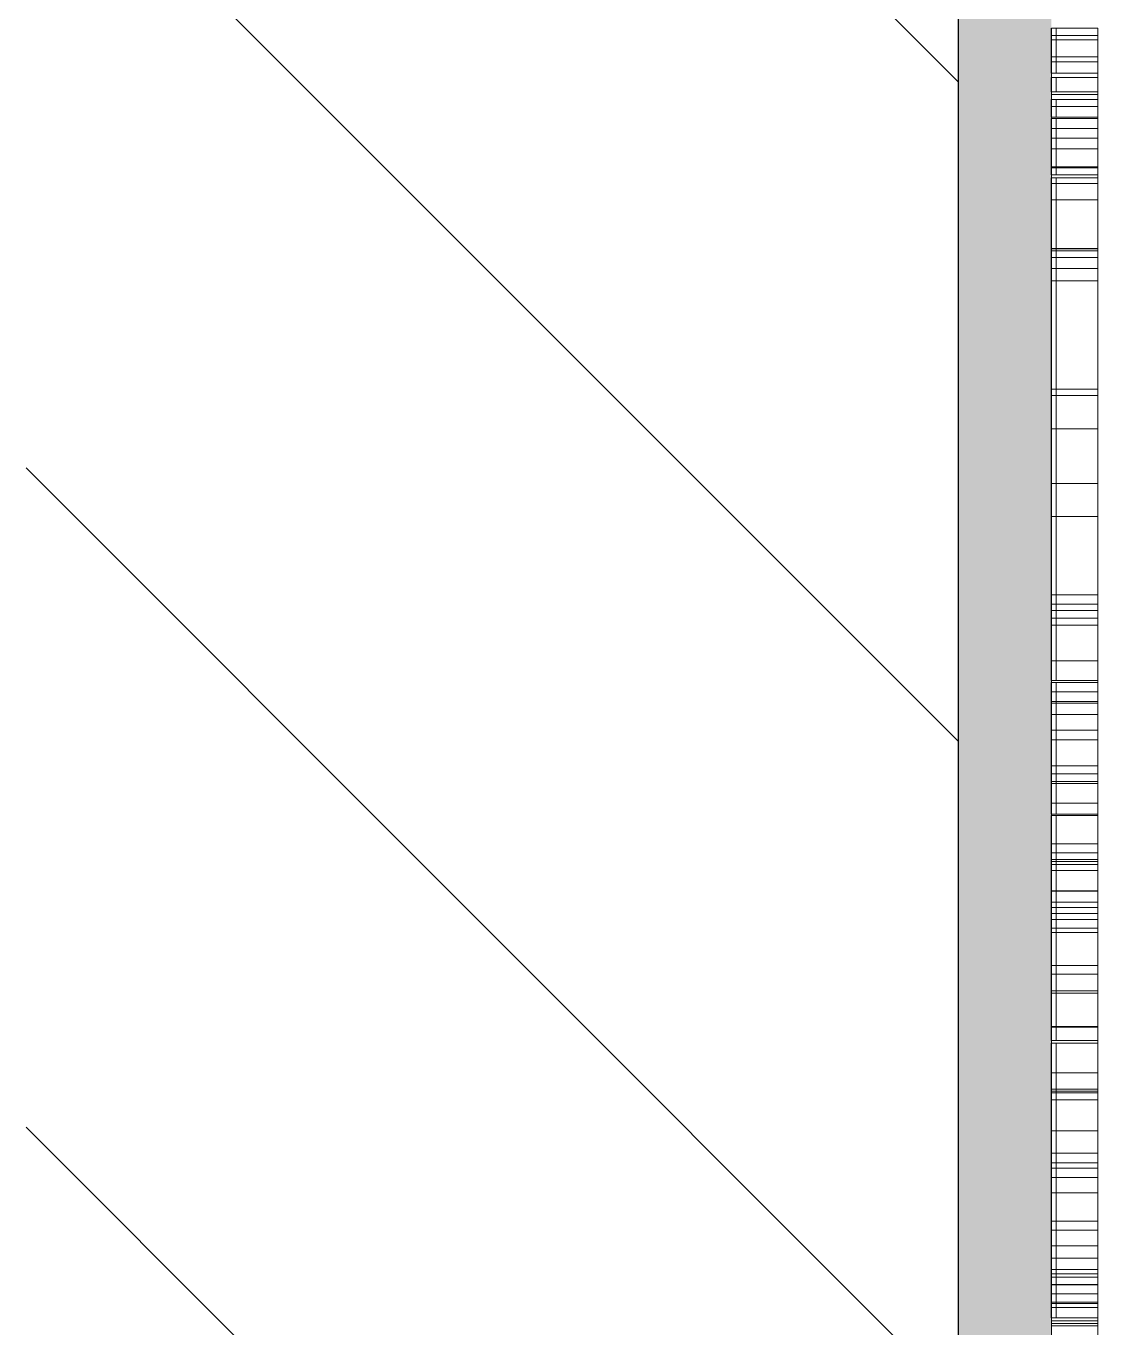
# Model space of a CAD drawing. Header units: millimetres. Extents: x 16345 to 138513, y -2470 to 23828.
# Drawn here: x 30710 to 30940, y 5875.2 to 6154.5 of the extents above; entities that cross this region are included whole.
import ezdxf

# ---------------------------------------------------------------- set-up
doc = ezdxf.new("R2010")
doc.units = ezdxf.units.MM
for name, color, linetype, lineweight, true_color in [('A-WALL-3', 7, 'Continuous', 25, 0x3c3c3c), ('A-WALL-FNSH-1', 7, 'Continuous', 13, 0x3c3c3c), ('I-FURN-1', 7, 'Continuous', 9, 0xf0f0f0)]:
    doc.layers.add(name, color=color, linetype=linetype, lineweight=lineweight, true_color=true_color)
doc.layers.add('I-WALL', color=7, linetype='Continuous', lineweight=9)

# ---------------------------------------------------------------- blocks, each defined once
blk = doc.blocks.new('Надпись в вестибюле_2 - Надпись в вестибюле_2-32623903-План разверток пом_ 2_28_ Этаж 2')
at = {"layer": 'I-FURN-1'}
for p, q in [((-584.18, 0), (-573.38, 0)), ((-573.38, 0), (-558.81, 0)), ((-569.46, 0), (-573.38, 0)), ((-573.38, 0), (-573.38, -10)), ((-572.84, 0), (-571.63, 0)), ((-571.63, 0), (-572.84, 0)), ((-572.84, 0), (-564.51, 0)), ((-564.51, 0), (-572.84, 0)), ((-562.21, 0), (-572.84, 0)), ((-572.84, 0), (-568.58, 0)), ((-572.84, 0), (-572.84, -10)), ((-572.26, 0), (-572.26, -10)), ((-571.63, 0), (-566.49, 0)), ((-568.58, 0), (-571.63, 0)), ((-571.63, 0), (-571.63, -10)), ((-562.9, 0), (-569.46, 0)), ((-569.46, 0), (-569.46, -10)), ((-568.58, 0), (-561.31, 0)), ((-568.58, 0), (-568.58, -10)), ((-564.57, 0), (-568.26, 0)), ((-568.26, 0), (-568.26, -10)), ((-566.49, 0), (-564.57, 0)), ((-566.49, 0), (-566.49, -10)), ((-564.57, 0), (-564.57, -10)), ((-564.51, 0), (-564.51, -10)), ((-564.51, 0), (-564.51, -10)), ((-552.82, 0), (-562.9, 0)), ((-562.9, 0), (-562.9, -10)), ((-562.21, 0), (-562.21, -10)), ((-544.86, 0), (-561.31, 0)), ((-561.31, 0), (-550.88, 0)), ((-561.31, 0), (-561.31, -10)), ((-558.81, 0), (-541.54, 0)), ((-558.81, 0), (-558.81, -10)), ((-556.22, 0), (-531.55, 0)), ((-536.31, 0), (-556.22, 0)), ((-556.22, -10), (-556.22, 0)), ((-539.53, 0), (-552.82, 0)), ((-552.82, 0), (-552.82, -10)), ((-550.88, 0), (-538.38, 0)), ((-550.88, 0), (-550.88, -10)), ((-523.02, 0), (-544.86, 0)), ((-544.86, 0), (-544.86, -10)), ((-541.54, 0), (-522.61, 0)), ((-541.54, 0), (-541.54, -10)), ((-523.35, 0), (-539.53, 0)), ((-539.53, 0), (-539.53, -10)), ((-538.38, 0), (-524.89, 0)), ((-538.38, 0), (-538.38, -10)), ((-531.55, 0), (-536.31, 0)), ((-536.31, 0), (-536.31, -10)), ((-531.55, 0), (-512.71, 0)), ((-519.1, 0), (-531.55, 0)), ((-531.55, 0), (-475.7, 0)), ((-512.71, 0), (-531.55, 0)), ((-531.55, 0), (-531.55, -10)), ((-531.55, 0), (-531.55, -10)), ((-524.89, 0), (-509.17, 0)), ((-524.89, 0), (-524.89, -10)), ((-523.35, 0), (-523.35, -10)), ((-523.02, 0), (-523.02, -10)), ((-501.96, 0), (-522.61, 0)), ((-522.61, 0), (-501.96, 0)), ((-509.31, 0), (-522.61, 0)), ((-522.61, 0), (-522.61, -10)), ((-512.71, 0), (-519.1, 0)), ((-519.1, 0), (-519.1, -10)), ((-512.71, 0), (-496.07, 0)), ((-474.42, 0), (-512.71, 0)), ((-512.71, 0), (-473.31, 0)), ((-473.75, 0), (-512.71, 0)), ((-512.71, -10), (-512.71, 0)), ((-512.71, -10), (-512.71, 0)), ((-512.71, 0), (-512.71, -10)), ((-512.71, 0), (-512.71, -10)), ((-512.18, 0), (-496.07, 0)), ((-497.43, 0), (-512.18, 0)), ((-496.07, 0), (-512.18, 0)), ((-512.18, 0), (-512.18, -10)), ((-497.89, 0), (-509.31, 0)), ((-509.31, 0), (-509.31, -10)), ((-509.17, 0), (-496.07, 0)), ((-509.17, 0), (-509.17, -10)), ((-501.96, 0), (-484.89, 0)), ((-501.96, 0), (-501.96, -10)), ((-483.58, 0), (-501.5, 0)), ((-501.5, 0), (-501.5, -10)), ((-488.97, 0), (-497.89, 0)), ((-497.89, 0), (-497.89, -10)), ((-496.07, 0), (-497.43, 0)), ((-496.07, 0), (-480.09, 0)), ((-488.05, 0), (-496.07, 0)), ((-496.07, 0), (-480.09, 0)), ((-480.09, 0), (-496.07, 0)), ((-496.07, 0), (-496.07, -10)), ((-496.07, 0), (-486.18, 0)), ((-496.07, 0), (-496.07, -10)), ((-482.44, 0), (-488.97, 0)), ((-488.97, 0), (-488.97, -10)), ((-480.09, 0), (-488.05, 0)), ((-488.05, 0), (-488.05, -10)), ((-486.18, 0), (-480.09, 0)), ((-486.18, 0), (-486.18, -10)), ((-484.89, 0), (-471.92, 0)), ((-484.89, 0), (-484.89, -10)), ((-469.94, 0), (-483.58, 0)), ((-483.58, 0), (-483.58, -10)), ((-463.6, 0), (-482.44, 0)), ((-482.44, 0), (-482.44, -10)), ((-480.09, 0), (-463.6, 0)), ((-480.09, -10), (-480.09, 0)), ((-480.03, 0), (-463.91, 0)), ((-477.49, 0), (-480.03, 0)), ((-480.03, 0), (-463.6, 0)), ((-463.91, 0), (-480.03, 0)), ((-480.03, 0), (-480.03, -10)), ((-463.91, 0), (-477.49, 0)), ((-475.7, 0), (-463.6, 0)), ((-475.7, 0), (-475.7, -10)), ((-474.42, 0), (-474.42, -10)), ((-463.6, 0), (-473.75, 0)), ((-473.75, 0), (-473.75, -10)), ((-463.6, 0), (-473.31, 0)), ((-473.31, 0), (-463.6, 0)), ((-473.31, 0), (-473.31, -10)), ((-471.92, 0), (-463.6, 0)), ((-471.92, 0), (-471.92, -10)), ((-463.6, 0), (-469.94, 0)), ((-469.94, 0), (-469.94, -10)), ((-463.91, 0), (-463.91, -10)), ((-463.6, 0), (-461.25, 0)), ((-461.25, 0), (-463.6, 0)), ((-463.6, 0), (-461.25, 0)), ((-461.25, 0), (-463.6, 0)), ((-463.6, 0), (-461.25, 0)), ((-461.25, 0), (-463.6, 0)), ((-463.6, 0), (-461.25, 0)), ((-461.25, 0), (-463.6, 0)), ((-463.6, 0), (-463.6, -10)), ((-461.25, 0), (-446.19, 0)), ((-457.04, 0), (-461.25, 0)), ((-461.25, 0), (-453.19, 0)), ((-447.66, 0), (-461.25, 0)), ((-461.25, 0), (-456.61, 0)), ((-454.92, 0), (-461.25, 0)), ((-461.25, 0), (-461.25, -10)), ((-457.04, 0), (-457.04, -10)), ((-439.78, 0), (-456.61, 0)), ((-456.61, 0), (-445.57, 0)), ((-456.61, 0), (-456.61, -10)), ((-442.21, 0), (-454.92, 0)), ((-454.92, 0), (-454.92, -10)), ((-453.19, 0), (-435.35, 0)), ((-453.19, 0), (-453.19, -10)), ((-437.37, 0), (-447.66, 0)), ((-447.66, 0), (-447.66, -10)), ((-445.57, 0), (-437.37, 0)), ((-445.57, 0), (-439.42, 0)), ((-445.57, 0), (-445.57, -10)), ((-437.37, 0), (-442.21, 0)), ((-442.21, 0), (-442.21, -10)), ((-439.78, 0), (-439.78, -10)), ((-437.37, 0), (-439.42, 0)), ((-439.42, 0), (-437.37, 0)), ((-439.42, 0), (-439.42, -10)), ((-437.37, 0), (-435.35, 0)), ((-435.35, 0), (-437.37, 0)), ((-435.35, 0), (-437.37, 0)), ((-437.37, 0), (-437.37, -10)), ((-435.35, 0), (-327.05, 0)), ((-416.52, 0), (-435.35, 0)), ((-435.35, 0), (-435.35, -10)), ((-435.35, 0), (-435.35, -10)), ((-434.89, 0), (-419.88, 0)), ((-419.88, 0), (-434.89, 0)), ((-434.89, 0), (-423.02, 0)), ((-430.66, 0), (-434.89, 0)), ((-434.89, 0), (-434.89, -10)), ((-421.57, 0), (-430.66, 0)), ((-430.66, 0), (-430.66, -10)), ((-423.02, 0), (-418.54, 0)), ((-423.02, 0), (-423.02, -10)), ((-418.54, 0), (-421.57, 0)), ((-421.57, 0), (-421.57, -10)), ((-419.88, 0), (-419.88, -10)), ((-418.54, 0), (-418.54, -10)), ((-327.05, 0), (-416.52, 0)), ((-416.52, 0), (-331.76, 0)), ((-331.76, 0), (-416.52, 0)), ((-416.52, 0), (-331.76, 0)), ((-331.76, 0), (-416.52, 0)), ((-416.52, 0), (-416.52, -10)), ((-416.52, 0), (-416.52, -10)), ((-416.52, 0), (-416.52, -10)), ((-416.52, 0), (-416.52, -10)), ((-399.76, 0), (-392.64, 0)), ((-392.64, 0), (-399.76, 0)), ((-399.76, 0), (-399.76, -10)), ((-399.76, 0), (-399.76, -10)), ((-392.64, 0), (-342.26, 0)), ((-380.92, 0), (-392.64, 0)), ((-392.64, 0), (-373.8, 0)), ((-372.44, 0), (-392.64, 0)), ((-392.64, 0), (-392.64, -10)), ((-392.64, 0), (-392.64, -10)), ((-380.92, 0), (-346.52, 0)), ((-349.14, 0), (-380.92, 0)), ((-342.7, 0), (-380.92, 0)), ((-380.92, 0), (-342.29, 0)), ((-344.13, 0), (-380.92, 0)), ((-380.92, -10), (-380.92, 0)), ((-380.92, 0), (-380.92, -10)), ((-380.92, -10), (-380.92, 0)), ((-380.92, 0), (-380.92, -10)), ((-373.8, 0), (-331.76, 0)), ((-373.8, 0), (-373.8, -10)), ((-373.8, 0), (-373.8, -10)), ((-331.76, 0), (-372.44, 0)), ((-372.44, 0), (-372.44, -10)), ((-331.76, 0), (-349.14, 0)), ((-349.14, 0), (-349.14, -10)), ((-346.52, 0), (-331.76, 0)), ((-346.52, 0), (-346.52, -10)), ((-331.76, 0), (-344.13, 0)), ((-344.13, 0), (-344.13, -10)), ((-342.7, 0), (-342.7, -10)), ((-342.29, 0), (-342.29, -10)), ((-342.26, 0), (-331.76, 0)), ((-331.76, 0), (-342.26, 0)), ((-342.26, 0), (-331.76, 0)), ((-342.26, 0), (-342.26, -10)), ((-331.76, 0), (-327.05, 0)), ((-327.05, 0), (-331.76, 0)), ((-331.76, 0), (-327.05, 0)), ((-327.05, 0), (-331.76, 0)), ((-331.76, 0), (-328.31, 0)), ((-327.05, 0), (-331.76, 0)), ((-331.76, 0), (-327.05, 0)), ((-327.05, 0), (-331.76, 0)), ((-331.76, 0), (-327.05, 0)), ((-327.05, 0), (-331.76, 0)), ((-331.76, 0), (-331.76, -10)), ((-331.76, 0), (-331.76, -10)), ((-328.31, 0), (-327.05, 0)), ((-328.31, 0), (-328.31, -10)), ((-324.93, 0), (-327.05, 0)), ((-327.05, 0), (-324.69, 0)), ((-327.05, 0), (-324.69, 0)), ((-324.69, 0), (-327.05, 0)), ((-327.05, 0), (-324.69, 0)), ((-324.69, 0), (-327.05, 0)), ((-327.05, 0), (-327.05, -10)), ((-327.05, 0), (-327.05, -10)), ((-326.44, 0), (-324.69, 0)), ((-324.69, 0), (-326.44, 0)), ((-326.44, 0), (-324.69, 0)), ((-324.69, 0), (-326.44, 0)), ((-326.44, 0), (-326.44, -10)), ((-324.93, 0), (-324.93, -10)), ((-324.69, 0), (-314.35, 0)), ((-314.09, 0), (-324.69, 0)), ((-324.69, 0), (-314.09, 0)), ((-318.55, 0), (-324.69, 0)), ((-324.69, 0), (-316.49, 0)), ((-320.86, 0), (-324.69, 0)), ((-324.69, 0), (-294.93, 0)), ((-294.93, 0), (-324.69, 0)), ((-324.69, -10), (-324.69, 0)), ((-324.69, 0), (-324.69, -10)), ((-314.35, 0), (-320.86, 0)), ((-320.86, 0), (-320.86, -10)), ((-314.35, 0), (-318.55, 0)), ((-318.55, 0), (-318.55, -10)), ((-316.49, 0), (-314.35, 0)), ((-316.49, 0), (-316.49, -10)), ((-314.35, 0), (-314.35, -10)), ((-314.09, 0), (-310.29, 0)), ((-314.09, 0), (-304.63, 0)), ((-311.8, 0), (-314.09, 0)), ((-314.09, 0), (-311.8, 0)), ((-311.8, 0), (-314.09, 0)), ((-314.09, 0), (-314.09, -10)), ((-310.29, 0), (-314.08, 0)), ((-314.08, 0), (-314.08, -10)), ((-310.29, 0), (-311.8, 0)), ((-311.8, 0), (-310.29, 0)), ((-310.29, 0), (-311.8, 0)), ((-311.8, 0), (-310.29, 0)), ((-310.29, 0), (-311.8, 0)), ((-311.8, -10), (-311.8, 0)), ((-310.29, 0), (-310.29, -10)), ((-297.47, 0), (-309.54, 0)), ((-309.54, 0), (-301.12, 0)), ((-309.54, 0), (-308.65, 0)), ((-309.18, 0), (-309.54, 0)), ((-305.58, 0), (-309.18, 0)), ((-309.18, 0), (-309.18, -10)), ((-305.58, 0), (-308.65, 0)), ((-308.65, 0), (-305.58, 0)), ((-308.65, 0), (-308.65, -10)), ((-305.58, 0), (-305.58, -10)), ((-304.63, 0), (-297.47, 0)), ((-302.16, 0), (-304.63, 0)), ((-304.63, 0), (-304.63, -10)), ((-302.16, 0), (-302.16, -10)), ((-301.12, 0), (-294.93, 0)), ((-294.93, 0), (-301.12, 0)), ((-301.12, 0), (-301.12, -10)), ((-297.47, 0), (-294.93, 0)), ((-297.47, 0), (-297.47, -10)), ((-294.93, 0), (-296.51, 0)), ((-296.51, 0), (-296.51, -10)), ((-294.93, 0), (-294.93, -10)), ((-573.38, -10), (-584.18, -10)), ((-573.38, -10), (-569.46, -10)), ((-558.81, -10), (-573.38, -10)), ((-572.84, -10), (-571.63, -10)), ((-571.63, -10), (-572.84, -10)), ((-572.84, -10), (-564.51, -10)), ((-564.51, -10), (-572.84, -10)), ((-568.58, -10), (-572.84, -10)), ((-572.84, -10), (-562.21, -10)), ((-571.63, -10), (-568.58, -10)), ((-566.49, -10), (-571.63, -10)), ((-569.46, -10), (-562.9, -10)), ((-561.31, -10), (-568.58, -10)), ((-568.26, -10), (-564.57, -10)), ((-564.57, -10), (-566.49, -10)), ((-562.9, -10), (-552.82, -10)), ((-550.88, -10), (-561.31, -10)), ((-561.31, -10), (-544.86, -10)), ((-541.54, -10), (-558.81, -10)), ((-556.22, -10), (-536.31, -10)), ((-531.55, -10), (-556.22, -10)), ((-552.82, -10), (-539.53, -10)), ((-538.38, -10), (-550.88, -10)), ((-544.86, -10), (-523.02, -10)), ((-522.61, -10), (-541.54, -10)), ((-539.53, -10), (-523.35, -10)), ((-524.89, -10), (-538.38, -10)), ((-536.31, -10), (-531.55, -10)), ((-531.55, -10), (-519.1, -10)), ((-512.71, -10), (-531.55, -10)), ((-531.55, -10), (-512.71, -10)), ((-475.7, -10), (-531.55, -10)), ((-509.17, -10), (-524.89, -10)), ((-522.61, -10), (-509.31, -10)), ((-501.96, -10), (-522.61, -10)), ((-522.61, -10), (-501.96, -10)), ((-519.1, -10), (-512.71, -10)), ((-496.07, -10), (-512.71, -10)), ((-512.71, -10), (-474.42, -10)), ((-512.71, -10), (-473.75, -10)), ((-473.31, -10), (-512.71, -10)), ((-512.18, -10), (-496.07, -10)), ((-512.18, -10), (-497.43, -10)), ((-496.07, -10), (-512.18, -10)), ((-509.31, -10), (-497.89, -10)), ((-496.07, -10), (-509.17, -10)), ((-484.89, -10), (-501.96, -10)), ((-501.5, -10), (-483.58, -10)), ((-497.89, -10), (-488.97, -10)), ((-497.43, -10), (-496.07, -10)), ((-496.07, -10), (-480.09, -10)), ((-480.09, -10), (-496.07, -10)), ((-496.07, -10), (-488.05, -10)), ((-480.09, -10), (-496.07, -10)), ((-486.18, -10), (-496.07, -10)), ((-488.97, -10), (-482.44, -10)), ((-488.05, -10), (-480.09, -10)), ((-480.09, -10), (-486.18, -10)), ((-471.92, -10), (-484.89, -10)), ((-483.58, -10), (-469.94, -10)), ((-482.44, -10), (-463.6, -10)), ((-463.6, -10), (-480.09, -10)), ((-480.03, -10), (-463.91, -10)), ((-463.6, -10), (-480.03, -10)), ((-480.03, -10), (-477.49, -10)), ((-463.91, -10), (-480.03, -10)), ((-477.49, -10), (-463.91, -10)), ((-463.6, -10), (-475.7, -10)), ((-473.75, -10), (-463.6, -10)), ((-473.31, -10), (-463.6, -10)), ((-463.6, -10), (-473.31, -10)), ((-463.6, -10), (-471.92, -10)), ((-469.94, -10), (-463.6, -10)), ((-463.6, -10), (-461.25, -10)), ((-461.25, -10), (-463.6, -10)), ((-463.6, -10), (-461.25, -10)), ((-461.25, -10), (-463.6, -10)), ((-463.6, -10), (-461.25, -10)), ((-461.25, -10), (-463.6, -10)), ((-463.6, -10), (-461.25, -10)), ((-461.25, -10), (-463.6, -10)), ((-461.25, -10), (-457.04, -10)), ((-446.19, -10), (-461.25, -10)), ((-461.25, -10), (-447.66, -10)), ((-453.19, -10), (-461.25, -10)), ((-461.25, -10), (-454.92, -10)), ((-456.61, -10), (-461.25, -10)), ((-456.61, -10), (-439.78, -10)), ((-445.57, -10), (-456.61, -10)), ((-454.92, -10), (-442.21, -10)), ((-435.35, -10), (-453.19, -10)), ((-447.66, -10), (-437.37, -10)), ((-437.37, -10), (-445.57, -10)), ((-439.42, -10), (-445.57, -10)), ((-442.21, -10), (-437.37, -10)), ((-439.42, -10), (-437.37, -10)), ((-437.37, -10), (-439.42, -10)), ((-437.37, -10), (-435.35, -10)), ((-435.35, -10), (-437.37, -10)), ((-437.37, -10), (-435.35, -10)), ((-435.35, -10), (-416.52, -10)), ((-327.05, -10), (-435.35, -10)), ((-434.89, -10), (-419.88, -10)), ((-419.88, -10), (-434.89, -10)), ((-434.89, -10), (-430.66, -10)), ((-423.02, -10), (-434.89, -10)), ((-430.66, -10), (-421.57, -10)), ((-418.54, -10), (-423.02, -10)), ((-421.57, -10), (-418.54, -10)), ((-416.52, -10), (-331.76, -10)), ((-331.76, -10), (-416.52, -10)), ((-416.52, -10), (-331.76, -10)), ((-331.76, -10), (-416.52, -10)), ((-416.52, -10), (-327.05, -10)), ((-399.76, -10), (-392.64, -10)), ((-392.64, -10), (-399.76, -10)), ((-392.64, -10), (-380.92, -10)), ((-342.26, -10), (-392.64, -10)), ((-392.64, -10), (-372.44, -10)), ((-373.8, -10), (-392.64, -10)), ((-380.92, -10), (-349.14, -10)), ((-346.52, -10), (-380.92, -10)), ((-380.92, -10), (-344.13, -10)), ((-342.29, -10), (-380.92, -10)), ((-380.92, -10), (-342.7, -10)), ((-331.76, -10), (-373.8, -10)), ((-372.44, -10), (-331.76, -10)), ((-349.14, -10), (-331.76, -10)), ((-331.76, -10), (-346.52, -10)), ((-344.13, -10), (-331.76, -10)), ((-331.76, -10), (-342.26, -10)), ((-342.26, -10), (-331.76, -10)), ((-331.76, -10), (-342.26, -10)), ((-331.76, -10), (-327.05, -10)), ((-327.05, -10), (-331.76, -10)), ((-331.76, -10), (-327.05, -10)), ((-328.31, -10), (-331.76, -10)), ((-331.76, -10), (-327.05, -10)), ((-327.05, -10), (-331.76, -10)), ((-331.76, -10), (-327.05, -10)), ((-327.05, -10), (-331.76, -10)), ((-331.76, -10), (-327.05, -10)), ((-327.05, -10), (-331.76, -10)), ((-327.05, -10), (-328.31, -10)), ((-327.05, -10), (-324.93, -10)), ((-324.69, -10), (-327.05, -10)), ((-327.05, -10), (-324.69, -10)), ((-324.69, -10), (-327.05, -10)), ((-327.05, -10), (-324.69, -10)), ((-324.69, -10), (-327.05, -10)), ((-324.69, -10), (-326.44, -10)), ((-326.44, -10), (-324.69, -10)), ((-324.69, -10), (-326.44, -10)), ((-326.44, -10), (-324.69, -10)), ((-324.69, -10), (-314.09, -10)), ((-314.35, -10), (-324.69, -10)), ((-324.69, -10), (-320.86, -10)), ((-316.49, -10), (-324.69, -10)), ((-324.69, -10), (-318.55, -10)), ((-314.09, -10), (-324.69, -10)), ((-324.69, -10), (-294.93, -10)), ((-294.93, -10), (-324.69, -10)), ((-320.86, -10), (-314.35, -10)), ((-318.55, -10), (-314.35, -10)), ((-314.35, -10), (-316.49, -10)), ((-310.29, -10), (-314.09, -10)), ((-314.09, -10), (-311.8, -10)), ((-311.8, -10), (-314.09, -10)), ((-314.09, -10), (-311.8, -10)), ((-304.63, -10), (-314.09, -10)), ((-314.08, -10), (-310.29, -10)), ((-311.8, -10), (-310.29, -10)), ((-310.29, -10), (-311.8, -10)), ((-311.8, -10), (-310.29, -10)), ((-310.29, -10), (-311.8, -10)), ((-311.8, -10), (-310.29, -10)), ((-309.54, -10), (-309.18, -10)), ((-308.65, -10), (-309.54, -10)), ((-301.12, -10), (-309.54, -10)), ((-309.54, -10), (-297.47, -10)), ((-309.18, -10), (-305.58, -10)), ((-305.58, -10), (-308.65, -10)), ((-308.65, -10), (-305.58, -10)), ((-304.63, -10), (-302.16, -10)), ((-297.47, -10), (-304.63, -10)), ((-301.12, -10), (-294.93, -10)), ((-294.93, -10), (-301.12, -10)), ((-294.93, -10), (-297.47, -10)), ((-296.51, -10), (-294.93, -10))]:
    blk.add_line(p, q, dxfattribs=at)

msp = doc.modelspace()

# ---------------------------------------------------------------- hatches: boundary and pattern name
at = {"layer": 'I-WALL'}
h = msp.add_hatch(dxfattribs=at)
h.set_pattern_fill('FP_14', color=256, style=0, pattern_type=2)
h.set_pattern_definition([(0, (0, 0), (121.92, 30.48), [10.058, -81.382, 10.058, -81.382, -487.68]), (0, (0, 0), (121.92, 30.48), [-182.88, 10.058, -172.822, 10.058, -81.382, -213.36]), (0, (0, 0), (121.92, 30.48), [-457.2, 10.058, -50.902, 10.058, -142.342]), (120, (45.72, 15.24), (-87.356454, 90.345817), [10.058, -81.382, 10.058, -81.382, -487.68]), (120, (45.72, 15.24), (-87.356454, 90.345817), [-182.88, 10.058, -172.822, 10.058, -81.382, -213.36]), (120, (45.72, 15.24), (-87.356454, 90.345817), [-457.2, 10.058, -50.902, 10.058, -142.342]), (240, (60.96, 76.2), (-34.563546, -120.825817), [10.058, -81.382, 10.058, -81.382, -487.68]), (240, (60.96, 76.2), (-34.563546, -120.825817), [-182.88, 10.058, -172.822, 10.058, -81.382, -213.36]), (240, (60.96, 76.2), (-34.563546, -120.825817), [-457.2, 10.058, -50.902, 10.058, -142.342])])
h.paths.add_polyline_path([(30910, 100), (30930, 100), (30930, 7900), (30910, 7900), (30910, 494.14)])
h = msp.add_hatch(dxfattribs=at)
h.set_pattern_fill('FP_3', color=256, style=0, pattern_type=2)
h.set_pattern_definition([(135, (0, 0), (-70.71068, -70.71068), [])])
h.paths.add_polyline_path([(30710, 100), (30910, 100), (30910, 7700), (30710, 7700), (30710, 140)])

# ---------------------------------------------------------------- linework, layer by layer
at = {"layer": 'A-WALL-3'}
for p, q in [((30910, 7900), (30910, -100)), ((30930, 6144.37), (30930, 6154.07)), ((30930, 6140.35), (30930, 6143.42)), ((30930, 6134.91), (30930, 6138.71)), ((30930, 6122.56), (30930, 6134.65)), ((30930, 6106.74), (30930, 6121.95)), ((30930, 6014.11), (30930, 6106.71)), ((30930, 5985.4), (30930, 6013.65)), ((30930, 5968.97), (30930, 5985.09)), ((30930, 5952.93), (30930, 5968.91)), ((30930, 5936.82), (30930, 5952.93)), ((30930, 5884.49), (30930, 5936.29)), ((30930, 5877.37), (30930, 5884.43))]:
    msp.add_line(p, q, dxfattribs=at)
at = {"layer": 'A-WALL-FNSH-1'}
for p, q in [((30931, 6144.37), (30931, 6154.07)), ((30931, 6140.35), (30931, 6143.42)), ((30931, 6134.91), (30931, 6138.71)), ((30931, 6122.56), (30931, 6134.65)), ((30931, 6106.74), (30931, 6121.95)), ((30931, 6014.11), (30931, 6106.71)), ((30931, 5985.4), (30931, 6013.65)), ((30931, 5968.97), (30931, 5985.09)), ((30931, 5952.93), (30931, 5968.91)), ((30931, 5936.82), (30931, 5952.93)), ((30931, 5884.49), (30931, 5936.29)), ((30931, 5877.37), (30931, 5884.43))]:
    msp.add_line(p, q, dxfattribs=at)

# ---------------------------------------------------------------- block references
at = {"layer": 'I-FURN-1', "rotation": 89.99999999999984}
msp.add_blockref('Надпись в вестибюле_2 - Надпись в вестибюле_2-32623903-План разверток пом_ 2_28_ Этаж 2', (30930, 6449), dxfattribs=at)

doc.saveas('drawing.dxf')
